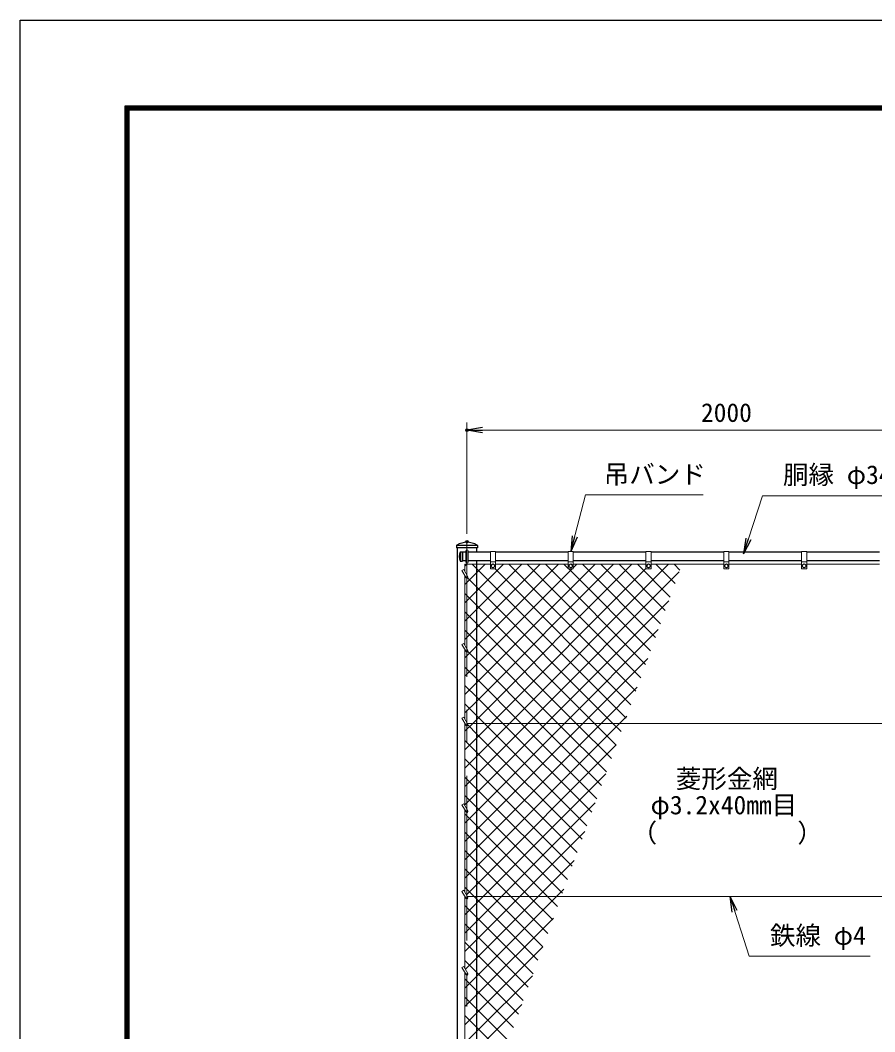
# Model space of a CAD drawing. Units: millimetres, scale not verified. Extents: x -6300 to 6300, y -4455 to 4455.
# Drawn here: x -6300 to -3005, y 556 to 4455 of the extents above; entities that cross this region are included whole.
import ezdxf
from ezdxf.enums import TextEntityAlignment as Align

# ---------------------------------------------------------------- set-up
doc = ezdxf.new("R2010")
doc.units = ezdxf.units.MM
doc.header["$LTSCALE"] = 20
doc.header["$PDMODE"] = 32
doc.header["$PDSIZE"] = 10
doc.linetypes.add('USER1', pattern=[50.8, 31.75, -6.35, 6.35, -6.35])
for name, color, linetype, lineweight in [('0-0_D-STR1', 1, 'Continuous', 25), ('0-1_D-STR3', 3, 'Continuous', 13), ('0-2_D-BMK', 2, 'USER1', 13), ('0-3_D-STR2', 7, 'Continuous', 13), ('0-4_D-STR-DIM', 7, 'Continuous', 13), ('0-A_D-STR-TXT', 7, 'Continuous', 13), ('0-C_D-TTL', 7, 'Continuous', 25)]:
    doc.layers.add(name, color=color, linetype=linetype, lineweight=lineweight)
doc.layers.add('0-5_0', color=7, linetype='Continuous')
doc.layers.add('0-6_Defpoints', color=8, linetype='Continuous')
doc.styles.add('ＭＳ ゴシック', font='')
doc.styles.get('ＭＳ ゴシック').set_extended_font_data('MS Gothic')

# ---------------------------------------------------------------- blocks, each defined once
blk = doc.blocks.new('_Open')
at = {"layer": '0-5_0'}
blk.add_line((-20, 3.333), (0, 0), dxfattribs=at)
blk.add_lwpolyline([(-20, -3.333), (0, 0), (-20, 0)], dxfattribs=at)

msp = doc.modelspace()

# ---------------------------------------------------------------- linework, layer by layer
at = {"layer": '0-0_D-STR1'}
for p, q in [((-4617.56, 2430.05), (-4617.56, 2422)), ((-4537.36, 2430), (-4617.56, 2430)), ((-4537.36, 2422), (-4617.56, 2422)), ((-4539.31, 2405), (-4539.31, 2422)), ((-4537.36, 2430.05), (-4537.36, 2422)), ((-4602.79, 2405.5), (-4594.46, 2405.5)), ((-4602.46, 2405.5), (-4602.46, 2370.5)), ((-4594.46, 2405.5), (-4594.46, 2370.5)), ((-4581.46, 2405), (-4594.46, 2405)), ((-4487.46, 2405), (-4573.46, 2405)), ((-4187.46, 2405), (-4467.46, 2405)), ((-3887.46, 2405), (-4167.46, 2405)), ((-3587.46, 2405), (-3867.46, 2405)), ((-3287.46, 2405), (-3567.46, 2405)), ((-2987.46, 2405), (-3267.46, 2405)), ((-4602.79, 2370.5), (-4594.46, 2370.5)), ((-4581.46, 2371), (-4594.46, 2371)), ((-4487.46, 2371), (-4573.46, 2371)), ((-4539.31, 422), (-4539.31, 2371)), ((-4187.46, 2371), (-4467.46, 2371)), ((-3887.46, 2371), (-4167.46, 2371)), ((-3587.46, 2371), (-3867.46, 2371)), ((-3287.46, 2371), (-3567.46, 2371)), ((-2987.46, 2371), (-3267.46, 2371))]:
    msp.add_line(p, q, dxfattribs=at)
msp.add_lwpolyline([(-4615.61, 2422), (-4615.61, -2125), (-4539.31, -2125), (-4539.31, -1595)], dxfattribs=at)
for centre, radius, start, end in [((-4616.06, 2430.05), 1.5, 123.03241, 180), ((-4577.46, 2370.69), 72.31, 56.96759, 123.03241), ((-4538.86, 2430.05), 1.5, 0, 56.96759), ((-4572.24, 2388), 35.72, 151.52136, 208.47864), ((-4602.79, 2404.5), 1, 90, 147.70173), ((-4602.79, 2371.5), 1, 212.29827, 270)]:
    msp.add_arc(centre, radius, start, end, dxfattribs=at)
at = {"layer": '0-1_D-STR3'}
for p, q in [((-4581.46, 2366), (-4581.46, 2410)), ((-4573.46, 2366), (-4573.46, 2410)), ((-4487.46, 2407), (-4487.46, 2342)), ((-4467.46, 2407), (-4487.46, 2407)), ((-4467.46, 2407), (-4467.46, 2342)), ((-4187.46, 2407), (-4187.46, 2342)), ((-4167.46, 2407), (-4187.46, 2407)), ((-4167.46, 2407), (-4167.46, 2342)), ((-3887.46, 2407), (-3887.46, 2342)), ((-3867.46, 2407), (-3887.46, 2407)), ((-3867.46, 2407), (-3867.46, 2342)), ((-3587.46, 2407), (-3587.46, 2342)), ((-3567.46, 2407), (-3587.46, 2407)), ((-3567.46, 2407), (-3567.46, 2342)), ((-3287.46, 2407), (-3287.46, 2342)), ((-3267.46, 2407), (-3287.46, 2407)), ((-3267.46, 2407), (-3267.46, 2342)), ((-4585.46, 2329.86), (-4585.46, 2358)), ((-4585.46, 2358), (-4487.46, 2358)), ((-4467.46, 2367), (-4487.46, 2367)), ((-4469.46, 2340), (-4485.46, 2340)), ((-4483.96, 2355.74), (-4477.46, 2359.5)), ((-4483.96, 2355.74), (-4483.96, 2348.26)), ((-4477.46, 2359.5), (-4470.96, 2355.74)), ((-4470.96, 2355.74), (-4470.96, 2348.26)), ((-4467.46, 2358), (-4187.46, 2358)), ((-4167.46, 2367), (-4187.46, 2367)), ((-4169.46, 2340), (-4185.46, 2340)), ((-4183.96, 2355.74), (-4177.46, 2359.5)), ((-4183.96, 2355.74), (-4183.96, 2348.26)), ((-4177.46, 2359.5), (-4170.96, 2355.74)), ((-4170.96, 2355.74), (-4170.96, 2348.26)), ((-4167.46, 2358), (-3887.46, 2358)), ((-3867.46, 2367), (-3887.46, 2367)), ((-3869.46, 2340), (-3885.46, 2340)), ((-3883.96, 2355.74), (-3877.46, 2359.5)), ((-3883.96, 2355.74), (-3883.96, 2348.26)), ((-3877.46, 2359.5), (-3870.96, 2355.74)), ((-3870.96, 2355.74), (-3870.96, 2348.26)), ((-3867.46, 2358), (-3587.46, 2358)), ((-3567.46, 2367), (-3587.46, 2367)), ((-3569.46, 2340), (-3585.46, 2340)), ((-3583.96, 2355.74), (-3577.46, 2359.5)), ((-3583.96, 2355.74), (-3583.96, 2348.26)), ((-3577.46, 2359.5), (-3570.96, 2355.74)), ((-3570.96, 2355.74), (-3570.96, 2348.26)), ((-3567.46, 2358), (-3287.46, 2358)), ((-3267.46, 2367), (-3287.46, 2367)), ((-3269.46, 2340), (-3285.46, 2340)), ((-3283.96, 2355.74), (-3277.46, 2359.5)), ((-3283.96, 2355.74), (-3283.96, 2348.26)), ((-3277.46, 2359.5), (-3270.96, 2355.74)), ((-3270.96, 2355.74), (-3270.96, 2348.26)), ((-3267.46, 2358), (-2987.46, 2358)), ((-4596.85, 2333.59), (-4589.93, 2337.59)), ((-4596.85, 2333.59), (-4580.93, 2306)), ((-4589.93, 2337.59), (-4574, 2310)), ((-4585.46, 2045.36), (-4585.46, 2313.86)), ((-4596.85, 2049.09), (-4580.93, 2021.5)), ((-4585.46, 1760.86), (-4585.46, 2029.36)), ((-4596.85, 1764.59), (-4589.93, 1768.59)), ((-4596.85, 1764.59), (-4580.93, 1737)), ((-4589.93, 1768.59), (-4574, 1741)), ((-4585.46, 1427.36), (-4585.46, 1744.86)), ((-2585.54, 1745), (-4576.31, 1745)), ((-4596.85, 1431.09), (-4589.93, 1435.09)), ((-4596.85, 1431.09), (-4580.93, 1403.5)), ((-4589.93, 1435.09), (-4574, 1407.5)), ((-4585.46, 1093.86), (-4585.46, 1411.36)), ((-4596.85, 1097.59), (-4589.93, 1101.59)), ((-4596.85, 1097.59), (-4580.93, 1070)), ((-4589.93, 1101.59), (-4574, 1074)), ((-4585.46, 800.36), (-4585.46, 1077.86)), ((-2585.54, 1078), (-4576.31, 1078)), ((-4596.85, 804.09), (-4589.93, 808.09)), ((-4596.85, 804.09), (-4580.93, 776.5)), ((-4589.93, 808.09), (-4574, 780.5)), ((-4585.46, 506.86), (-4585.46, 784.36))]:
    msp.add_line(p, q, dxfattribs=at)
for points in [[(-4483.96, 2348.26), (-4477.46, 2344.5), (-4470.96, 2348.26)], [(-4183.96, 2348.26), (-4177.46, 2344.5), (-4170.96, 2348.26)], [(-3883.96, 2348.26), (-3877.46, 2344.5), (-3870.96, 2348.26)], [(-3583.96, 2348.26), (-3577.46, 2344.5), (-3570.96, 2348.26)], [(-3283.96, 2348.26), (-3277.46, 2344.5), (-3270.96, 2348.26)], [(-4596.85, 2049.09), (-4589.93, 2053.09), (-4574, 2025.5)]]:
    msp.add_lwpolyline(points, dxfattribs=at)
for centre in [(-4477.46, 2352), (-4177.46, 2352), (-3877.46, 2352), (-3577.46, 2352), (-3277.46, 2352)]:
    msp.add_circle(centre, 6.49, dxfattribs=at)
for centre, radius, start, end in [((-4577.46, 2410), 4, 0, 180), ((-4577.46, 2366), 4, 180, 0), ((-4485.46, 2342), 2, 180, 270), ((-4469.46, 2342), 2, 270, 0), ((-4185.46, 2342), 2, 180, 270), ((-4169.46, 2342), 2, 270, 0), ((-3885.46, 2342), 2, 180, 270), ((-3869.46, 2342), 2, 270, 0), ((-3585.46, 2342), 2, 180, 270), ((-3569.46, 2342), 2, 270, 0), ((-3285.46, 2342), 2, 180, 270), ((-3269.46, 2342), 2, 270, 0), ((-4577.46, 2308), 4, 210, 30), ((-4577.46, 2023.5), 4, 210, 30), ((-4577.46, 1739), 4, 210, 30), ((-4577.46, 1405.5), 4, 210, 30), ((-4577.46, 1072), 4, 210, 30), ((-4577.46, 778.5), 4, 210, 30)]:
    msp.add_arc(centre, radius, start, end, dxfattribs=at)
at = {"layer": '0-2_D-BMK'}
msp.add_line((-4577.46, -2140), (-4577.46, 2445), dxfattribs=at)
at = {"layer": '0-3_D-STR2'}
for p, q in [((-4585.46, 2350.71), (-4578.17, 2358)), ((-4539.31, 2255.44), (-4436.75, 2358)), ((-4539.31, 2184.72), (-4366.04, 2358)), ((-4539.31, 2114.01), (-4295.33, 2358)), ((-4539.31, 1901.88), (-4083.19, 2358)), ((-4539.31, 1831.17), (-4012.48, 2358)), ((-3945.23, 1816.93), (-4468.53, 2340.23)), ((-3926.36, 1868.78), (-4415.59, 2358)), ((-3907.49, 1920.62), (-4344.88, 2358)), ((-3888.63, 1972.46), (-4274.17, 2358)), ((-4187.46, 2342.01), (-4203.45, 2358)), ((-3869.76, 2024.3), (-4185.45, 2340)), ((-4167.46, 2344.44), (-4153.9, 2358)), ((-3850.89, 2076.14), (-4132.74, 2358)), ((-3832.02, 2127.99), (-4062.03, 2358)), ((-3813.15, 2179.83), (-3991.32, 2358)), ((-3794.28, 2231.67), (-3920.61, 2358)), ((-3775.41, 2283.51), (-3849.9, 2358)), ((-3756.54, 2335.35), (-3779.19, 2358)), ((-4342.64, 1745), (-3758.98, 2328.66)), ((-4585.46, 2209.29), (-4539.31, 2255.44)), ((-4539.31, 2198.88), (-4585.46, 2245.03)), ((-4585.46, 2138.57), (-4539.31, 2184.72)), ((-4085.43, 1745), (-4539.31, 2198.88)), ((-4271.93, 1745), (-3799.44, 2217.49)), ((-4539.31, 2128.17), (-4585.46, 2174.32)), ((-4585.46, 2067.86), (-4539.31, 2114.01)), ((-4156.14, 1745), (-4539.31, 2128.17)), ((-4201.22, 1745), (-3839.91, 2106.31)), ((-4539.31, 2057.46), (-4585.46, 2103.61)), ((-4226.85, 1745), (-4539.31, 2057.46)), ((-4130.51, 1745), (-3880.37, 1995.14)), ((-4539.31, 1916.04), (-4585.46, 1962.19)), ((-4368.27, 1745), (-4539.31, 1916.04)), ((-4585.46, 1855.73), (-4539.31, 1901.88)), ((-4539.31, 1845.33), (-4585.46, 1891.48)), ((-4059.8, 1745), (-3920.84, 1883.96)), ((-4438.98, 1745), (-4539.31, 1845.33)), ((-4585.46, 1785.02), (-4539.31, 1831.17)), ((-4539.31, 1774.62), (-4585.46, 1820.77)), ((-4509.69, 1745), (-4539.31, 1774.62)), ((-3989.09, 1745), (-3961.3, 1772.79)), ((-4539.31, 1548.33), (-4342.64, 1745)), ((-4539.31, 1477.62), (-4271.93, 1745)), ((-4539.31, 1406.91), (-4201.22, 1745)), ((-4539.31, 1336.2), (-4130.51, 1745)), ((-4539.31, 1265.49), (-4059.8, 1745)), ((-4539.31, 1194.78), (-3989.09, 1745)), ((-4115.05, 1350.36), (-4509.69, 1745)), ((-4096.18, 1402.2), (-4438.98, 1745)), ((-4077.31, 1454.04), (-4368.27, 1745)), ((-4039.58, 1557.73), (-4226.85, 1745)), ((-4020.71, 1609.57), (-4156.14, 1745)), ((-4001.84, 1661.41), (-4085.43, 1745)), ((-4539.31, 1633.2), (-4585.46, 1679.35)), ((-4539.31, 1562.49), (-4585.46, 1608.64)), ((-4152.79, 1246.67), (-4539.31, 1633.2)), ((-4171.66, 1194.83), (-4539.31, 1562.49)), ((-4585.46, 1502.18), (-4539.31, 1548.33)), ((-4539.31, 1491.78), (-4585.46, 1537.93)), ((-4514.67, 1078), (-4042.23, 1550.44)), ((-4190.53, 1142.99), (-4539.31, 1491.78)), ((-4585.46, 1431.47), (-4539.31, 1477.62)), ((-4539.31, 1421.06), (-4585.46, 1467.21)), ((-4585.46, 1360.76), (-4539.31, 1406.91)), ((-4209.4, 1091.15), (-4539.31, 1421.06)), ((-4443.96, 1078), (-4082.69, 1439.26)), ((-4539.31, 1350.35), (-4585.46, 1396.5)), ((-4585.46, 1290.05), (-4539.31, 1336.2)), ((-4539.31, 1279.64), (-4585.46, 1325.79)), ((-4266.96, 1078), (-4539.31, 1350.35)), ((-4373.24, 1078), (-4123.16, 1328.09)), ((-4585.46, 1219.34), (-4539.31, 1265.49)), ((-4539.31, 1208.93), (-4585.46, 1255.08)), ((-4337.67, 1078), (-4539.31, 1279.64)), ((-4408.38, 1078), (-4539.31, 1208.93)), ((-4585.46, 1148.63), (-4539.31, 1194.78)), ((-4539.31, 1138.22), (-4585.46, 1184.37)), ((-4479.09, 1078), (-4539.31, 1138.22)), ((-4585.46, 1007.2), (-4539.31, 1053.35)), ((-4539.31, 1053.35), (-4514.67, 1078)), ((-4539.31, 982.64), (-4443.96, 1078)), ((-4539.31, 911.93), (-4373.24, 1078)), ((-4284.87, 883.78), (-4479.09, 1078)), ((-4266, 935.62), (-4408.38, 1078)), ((-4247.13, 987.47), (-4337.67, 1078)), ((-4228.26, 1039.31), (-4266.96, 1078)), ((-4539.31, 996.8), (-4585.46, 1042.95)), ((-4585.46, 936.49), (-4539.31, 982.64)), ((-4322.61, 780.1), (-4539.31, 996.8)), ((-4539.31, 699.8), (-4244.55, 994.56)), ((-4539.31, 926.09), (-4585.46, 972.24)), ((-4585.46, 865.78), (-4539.31, 911.93)), ((-4539.31, 855.38), (-4585.46, 901.53)), ((-4341.48, 728.26), (-4539.31, 926.09)), ((-4539.31, 629.09), (-4285.02, 883.39)), ((-4539.31, 784.67), (-4585.46, 830.82)), ((-4360.35, 676.41), (-4539.31, 855.38)), ((-4379.22, 624.57), (-4539.31, 784.67)), ((-4539.31, 713.96), (-4585.46, 760.11)), ((-4539.31, 558.38), (-4325.48, 772.21)), ((-4398.08, 572.73), (-4539.31, 713.96)), ((-4585.46, 653.65), (-4539.31, 699.8)), ((-4539.31, 643.25), (-4585.46, 689.4)), ((-4585.46, 582.94), (-4539.31, 629.09)), ((-4416.95, 520.89), (-4539.31, 643.25)), ((-4539.31, 572.54), (-4585.46, 618.69)), ((-4585.46, 512.23), (-4539.31, 558.38)), ((-4435.82, 469.05), (-4539.31, 572.54))]:
    msp.add_line(p, q, dxfattribs=at)
for points in [[(-4585.46, 2280), (-4539.31, 2326.15), (-4507.46, 2358)], [(-4585.46, 1997.15), (-4539.31, 2043.3), (-4224.62, 2358)], [(-4585.46, 1714.31), (-4554.77, 1745), (-4539.31, 1760.46), (-3941.77, 2358)], [(-4585.46, 1572.89), (-4539.31, 1619.04), (-4413.35, 1745), (-3800.35, 2358)], [(-4585.46, 1643.6), (-4539.31, 1689.75), (-4484.06, 1745), (-3887.43, 2341.64)], [(-4585.46, 1926.44), (-4539.31, 1972.59), (-4171.9, 2340)], [(-3964.1, 1765.09), (-4539.31, 2340.3), (-4557.01, 2358)], [(-3982.97, 1713.25), (-4014.72, 1745), (-4539.31, 2269.59), (-4574.38, 2304.66)], [(-4058.45, 1505.88), (-4297.56, 1745), (-4539.31, 1986.75), (-4574.03, 2021.47)], [(-4133.92, 1298.52), (-4539.31, 1703.91), (-4573.55, 1738.15)], [(-4579.63, 1083.75), (-4539.31, 1124.06), (-4001.76, 1661.61)], [(-4583.53, 797.01), (-4539.31, 841.22), (-4302.53, 1078), (-4163.62, 1216.91)], [(-4303.74, 831.94), (-4539.31, 1067.51), (-4549.8, 1078), (-4585.46, 1113.66)], [(-4585.46, 724.36), (-4539.31, 770.51), (-4231.82, 1078), (-4204.09, 1105.74)], [(-4585.46, 441.52), (-4539.31, 487.67), (-4365.94, 661.04)]]:
    msp.add_lwpolyline(points, dxfattribs=at)
at = {"layer": '0-4_D-STR-DIM'}
for p, q in [((-4577.46, 2475), (-4577.46, 2905)), ((-2637.46, 2875), (-4517.46, 2875))]:
    msp.add_line(p, q, dxfattribs=at)
at = {"layer": '0-6_Defpoints'}
for p in [(-4577.46, 2875), (-4577.46, 2445)]:
    msp.add_point(p, dxfattribs=at)
at = {"layer": '0-A_D-STR-TXT'}
for points in [[(-3666.44, 2626.38), (-4120.11, 2626.38), (-4176.96, 2408.93)], [(-2633.92, 2621.37), (-3437.84, 2621.37), (-3510.66, 2400.89)], [(-3023, 847.56), (-3489.99, 847.56), (-3562.43, 1076.09)]]:
    msp.add_lwpolyline(points, dxfattribs=at)
at = {"layer": '0-C_D-TTL', "color": 2}
msp.add_lwpolyline([(-6300, 4455), (6300, 4455), (6300, -4455), (-6300, -4455)], close=True, dxfattribs=at)
at = {"layer": '0-C_D-TTL'}
for points in [[(-5895, 4125), (5895, 4125), (5895, -4125), (-5895, -4125)], [(-5891.25, 4121.25), (5891.25, 4121.25), (5891.25, -4121.25), (-5891.25, -4121.25)], [(-5887.5, 4117.5), (5887.5, 4117.5), (5887.5, -4117.5), (-5887.5, -4117.5)], [(-5883.75, 4113.75), (5883.75, 4113.75), (5883.75, -4113.75), (-5883.75, -4113.75)], [(-5880, 4110), (5880, 4110), (5880, -4110), (-5880, -4110)]]:
    msp.add_lwpolyline(points, close=True, dxfattribs=at)

# ---------------------------------------------------------------- block references
at = {"layer": '0-4_D-STR-DIM', "xscale": 3, "yscale": 3, "rotation": 180}
msp.add_blockref('_Open', (-4577.46, 2875), dxfattribs=at)
at = {"layer": '0-A_D-STR-TXT', "xscale": 3, "yscale": 3}
for p, rotation in [((-4177.46, 2407), 255.34977), ((-3511.28, 2398.99), 251.72407), ((-3563.04, 1078), 107.58773)]:
    msp.add_blockref('_Open', p, dxfattribs=dict(at, rotation=rotation))

# ---------------------------------------------------------------- texts
at = {"layer": '0-4_D-STR-DIM', "style": 'ＭＳ ゴシック'}
msp.add_text('2000', height=72.14, dxfattribs=at).set_placement((-3675.34, 2885.12), align=Align.BOTTOM_LEFT)
at = {"layer": '0-A_D-STR-TXT', "style": 'ＭＳ ゴシック'}
for s, p in [('吊バンド', (-4050.2, 2647.17)), ('胴縁 φ34.0x2.3', (-3359.17, 2645.77)), ('菱形金網', (-3772.39, 1474.03)), ('φ3.2x40mm目', (-3869.85, 1372.65)), ('（\u3000\u3000   \u3000\u3000）', (-3942.94, 1265.18)), ('鉄線 φ4', (-3409.42, 869.86))]:
    msp.add_text(s, height=72.14, dxfattribs=at).set_placement(p, align=Align.BOTTOM_LEFT)

doc.saveas('drawing.dxf')
